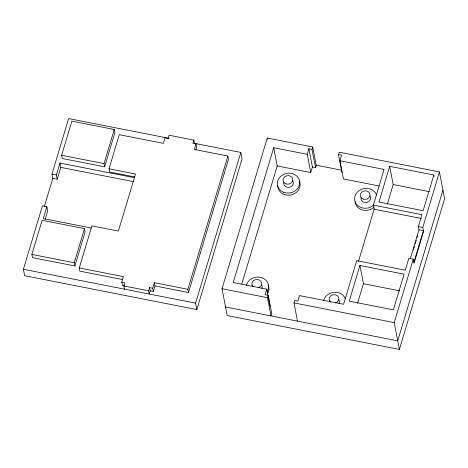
<?xml version="1.0" encoding="UTF-8"?>
<svg xmlns="http://www.w3.org/2000/svg" width="468" height="468" viewBox="0 0 468 468"><rect width="100%" height="100%" fill="white"/><g stroke="black" fill="none" stroke-linecap="round" stroke-linejoin="round"><path stroke-width="0.7" d="M134.696 176.933L109.641 172.002L109.021 168.784L119.252 134.679L163.408 143.366L165.075 137.808L168.164 138.417L169.118 135.246L193.84 140.107L194.46 143.325L240.821 152.445L242.061 158.88L196.835 309.588L24.64 275.716L23.4 269.281L42.442 205.826L46.858 206.692L47.683 210.986L45.162 219.381M44.302 206.669L52.79 178.39L51.966 174.096L68.626 118.574L169.018 138.323M31.888 254.416L42.12 220.311L84.509 228.647L85.129 231.865L74.892 265.97L32.508 257.634L31.888 254.416L74.272 262.753L74.892 265.97M61.641 155.265L71.879 121.159L114.262 129.496L114.882 132.713L104.651 166.819L62.262 158.482L61.641 155.265L104.031 163.607L104.651 166.819M46.858 206.692L43.29 218.591L91.184 228.015M52.79 178.39L57.207 179.256L56.376 174.968L59.951 163.069L134.293 177.694M57.207 179.256L60.776 167.357L59.951 163.069M74.272 262.753L84.509 228.647M104.031 163.607L114.262 129.496M122.616 279.56L79.888 271.153L79.267 267.936L91.88 225.898L118.375 231.11L135.509 173.997L109.021 168.784M124.225 285.755L122.37 285.392L121.75 282.175L123.417 276.623L79.267 267.936M124.511 289.171L123.891 285.954L124.845 282.783L121.75 282.175M150.187 290.862L149.233 294.033L148.619 290.815L149.567 287.644L152.662 288.253L153.282 291.47L150.187 290.862L149.567 287.644M193.84 140.107L192.892 143.284L195.981 143.892L196.601 147.11L195.77 149.883M152.662 288.253L154.323 282.701L187.884 289.3L188.499 292.518L154.943 285.919L154.323 282.701M195.981 143.892L194.314 149.444L227.869 156.043L228.489 159.26L188.499 292.518M153.282 291.47L154.943 285.919M187.884 289.3L227.869 156.043M196.835 309.588L195.595 303.153L240.821 152.445M342.009 172.803L338.499 154.575L339.212 152.199L439.44 171.914L444.6 198.719L399.374 349.426L227.179 315.555L222.013 288.75L267.24 138.042L312.718 146.987L316.228 165.216L315.514 167.597L312.425 166.988L308.915 148.76L312.004 149.368L315.514 167.597M273.692 147.712L277.202 165.941L310.758 172.54L307.248 154.311L273.692 147.712L233.228 282.555L266.783 289.154L268.135 296.168M241.769 284.012L277.202 165.941M266.783 289.154L265.116 294.705L268.205 295.314L271.715 313.542L271.001 315.923L267.491 297.695L268.205 295.314M307.248 154.311L308.915 148.76M312.004 149.368L312.718 146.987M310.758 172.54L312.425 166.988M297.496 321.136L293.986 302.907L294.7 300.526L297.788 301.135L299.456 295.583L343.611 304.264L356.698 260.641L405.27 270.194L408.839 258.295L413.256 259.167L414.04 263.238L423.563 231.508L422.774 227.436L439.44 171.914M379.039 185.971L343.43 178.963L339.92 160.74L341.587 155.183L338.499 154.575M358.529 261.243L374.148 209.19L373.365 205.119L384.076 169.422L339.92 160.74M359.927 265.473L349.216 301.17L393.366 309.851L404.077 274.16L359.927 265.473L363.437 283.702L357.558 303.299M389.68 166.327L378.969 202.018L423.119 210.705L433.83 175.009L389.68 166.327L393.19 184.55L387.311 204.147M410.284 258.751L418.983 229.782L418.363 226.57L421.931 214.672L373.365 205.119M413.349 249.953L414.385 246.507M415.21 243.746L416.245 240.3M417.076 237.539L417.696 235.468M399.374 349.426L394.214 322.622L413.256 259.167M413.876 262.378L423.394 230.654L418.983 229.782M442.95 190.143L397.724 340.85L225.523 306.979M316.228 165.216L342.003 170.282M393.19 184.55L429.507 191.699M374.148 209.19L421.288 218.462M418.363 226.57L422.774 227.436M60.776 167.357L133.69 181.701M51.966 174.096L56.376 174.968M363.437 283.702L399.754 290.844M222.013 288.75L267.491 297.695M293.986 302.907L394.214 322.622M123.891 285.954L148.619 290.815M23.4 269.281L195.595 303.153M433.83 175.009L434.105 176.413M267.24 138.042L267.509 139.446M268.404 297.566L270.024 305.978M268.117 284.913A11.261 9.904 -10.9 0 1 267.62 293.477M246.39 285.345A11.261 9.904 -10.9 0 1 261.255 277.536A11.261 9.904 -10.9 0 1 267.21 291.33M323.657 300.544A11.261 9.904 -10.9 0 1 334.199 292.301A11.261 9.904 -10.9 0 1 345.361 298.923M299.298 181.005A11.261 9.904 -10.9 0 1 291.032 194.94A11.261 9.904 -10.9 0 1 277.729 185.55M292.716 180.783A4.861 4.276 -10.9 0 1 289.089 187.358A4.861 4.276 -10.9 0 1 283.889 182.075M369.983 195.981A4.861 4.276 -10.9 0 1 366.602 202.515A4.861 4.276 -10.9 0 1 361.039 197.695M374.224 207.067A11.261 9.904 -10.9 0 1 362.413 209.974A11.261 9.904 -10.9 0 1 355.031 201.761M373.809 204.925A11.261 9.904 -10.9 0 1 356.715 204.534A11.261 9.904 -10.9 0 1 360.828 189.604A11.261 9.904 -10.9 0 1 376.541 195.016M253.083 286.79A4.861 4.276 -10.9 0 1 253.902 280.431A4.861 4.276 -10.9 0 1 260.922 281.479A4.861 4.276 -10.9 0 1 258.722 287.633M261.279 284.345A4.861 4.276 -10.9 0 1 261.823 288.464M252.521 286.843A4.861 4.276 -10.9 0 1 252.86 285.579M330.35 301.989A4.861 4.276 -10.9 0 1 331.309 295.542A4.861 4.276 -10.9 0 1 338.341 296.928A4.861 4.276 -10.9 0 1 335.533 303.012M338.545 299.543A4.861 4.276 -10.9 0 1 339.095 303.662M329.858 301.603A4.861 4.276 -10.9 0 1 330.133 300.778M283.748 192.313A11.261 9.904 -10.9 0 0 299.701 181.812A11.261 9.904 -10.9 0 0 282.128 175.213A11.261 9.904 -10.9 0 0 283.748 192.313M285.989 183.924A4.861 4.276 -10.9 0 0 292.716 179.191A4.861 4.276 -10.9 0 0 285.012 176.576A4.861 4.276 -10.9 0 0 285.989 183.924M363.262 199.122A4.861 4.276 -10.9 0 0 369.983 194.39A4.861 4.276 -10.9 0 0 362.279 191.775A4.861 4.276 -10.9 0 0 363.262 199.122"/></g></svg>
